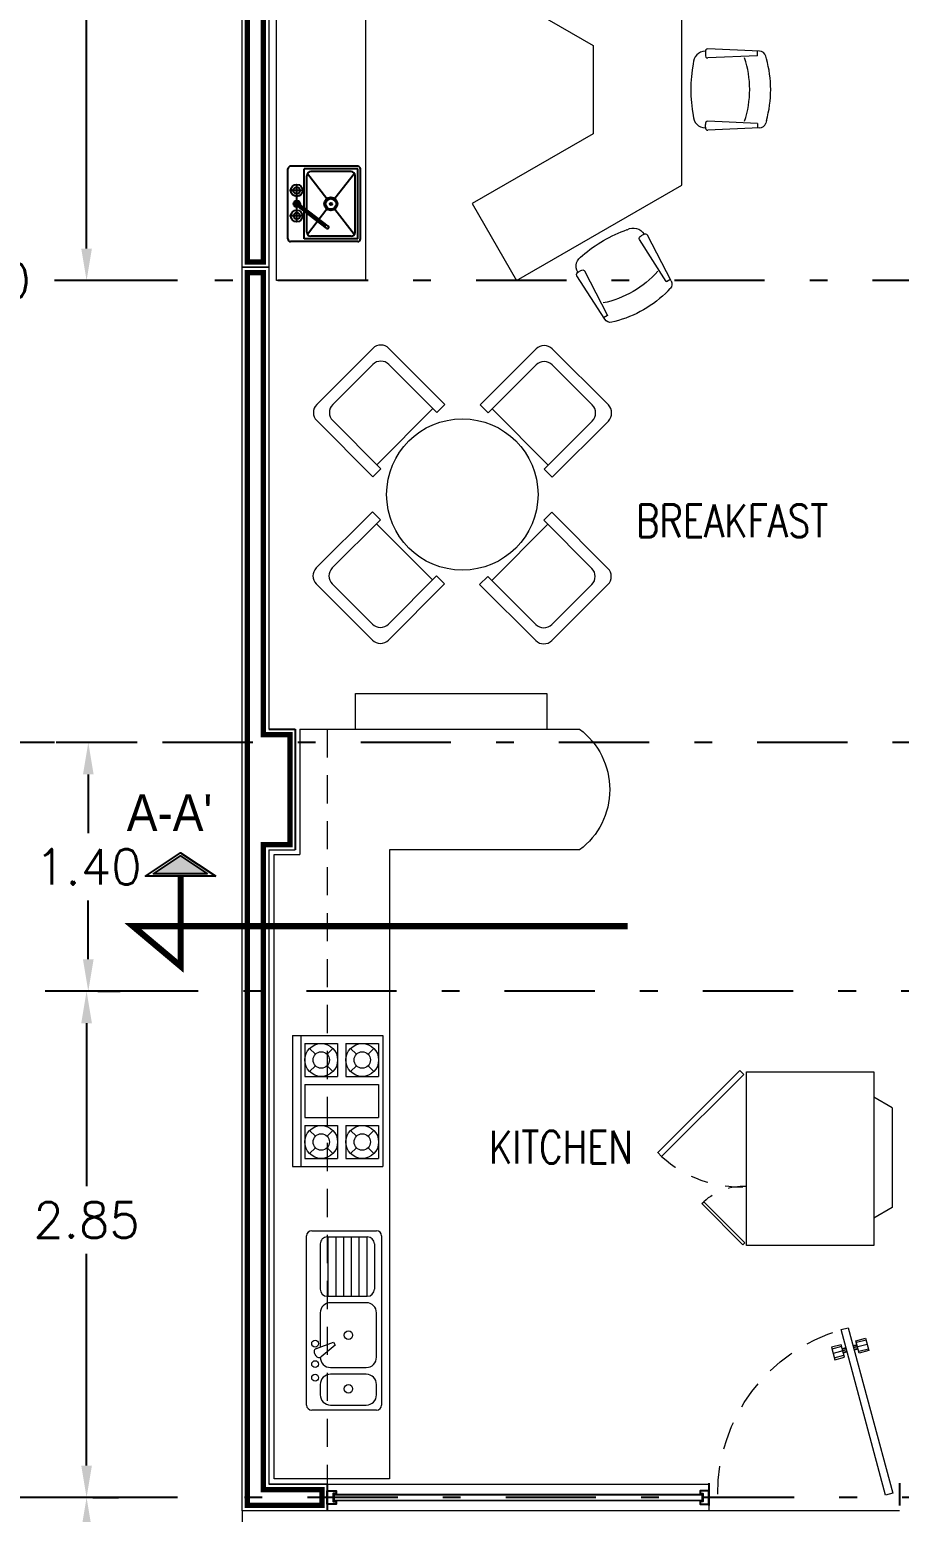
# Model space of a CAD drawing. Header units: millimetres. Extents: x 246.6 to 325.5, y -2 to 41.7.
# Drawn here: x 253.2 to 258.09, y 20.89 to 29.24 of the extents above; entities that cross this region are included whole.
import ezdxf

# ---------------------------------------------------------------- set-up
doc = ezdxf.new("R2010")
doc.units = ezdxf.units.MM
doc.header["$LTSCALE"] = 0.05
doc.header["$PDMODE"] = 35
for name, pattern in [('DASHDOT', [25.4, 12.7, -6.35, 0, -6.35]), ('DASHED', [19.05, 12.7, -6.35]), ('DASHED2', [9.525, 6.35, -3.175])]:
    doc.linetypes.add(name, pattern=pattern)
for name, color, linetype in [('Aluminio', 254, 'Continuous'), ('Cancel_1', 163, 'Continuous'), ('EJES', 1, 'DASHDOT'), ('LINEAS', 9, 'Continuous'), ('muro', 7, 'Continuous')]:
    doc.layers.add(name, color=color, linetype=linetype)
for name, color, linetype, lineweight in [('CORTES', 4, 'Continuous', 18), ('MUEBLES', 175, 'Continuous', 13), ('MUROS', 7, 'Continuous', 18), ('PUERTAS', 175, 'Continuous', 9), ('VOLADOS', 6, 'DASHED2', 15)]:
    doc.layers.add(name, color=color, linetype=linetype, lineweight=lineweight)
doc.styles.add('ROMANS', font='romans.shx', dxfattribs={"height": 0.2})
doc.styles.get("Standard").update_dxf_attribs({"font": 'arial.ttf'})
doc.dimstyles.get("Standard").update_dxf_attribs({"dimtxt": 0.2, "dimasz": 0.18, "dimexe": 0.18, "dimexo": 0.0625, "dimgap": 0.09, "dimtad": 0, "dimtih": 1, "dimtoh": 1, "dimzin": 0, "dimdsep": 46, "dimtxsty": 'ROMANS', "dimcen": 0.09, "dimclrd": 3, "dimclrt": 256, "dimadec": 0, "dimazin": 0, "dimtfac": 1, "dimtofl": 0, "dimtmove": 0, "dimatfit": 3, "dimfxl": 0, "dimtolj": 1, "dimtzin": 0, "dimarcsym": 0})

# ---------------------------------------------------------------- blocks, each defined once
blk = doc.blocks.new('*D30')
at = {"color": 0, "lineweight": -2, "transparency": 16777216}
for p, q in [((254.0316, 34.9726), (252.6391, 34.9726)), ((254.0316, 20.9726), (252.6391, 20.9726))]:
    blk.add_line(p, q, dxfattribs=at)
at = {"color": 3, "lineweight": -2, "transparency": 16777216}
for p, q in [((252.8191, 34.7926), (252.8191, 28.0126)), ((252.8191, 21.1526), (252.8191, 27.6326))]:
    blk.add_line(p, q, dxfattribs=at)
at = {"color": 3, "transparency": 16777216}
for points in [[(252.7891, 34.7926), (252.8491, 34.7926), (252.8191, 34.9726)], [(252.7891, 21.1526), (252.8491, 21.1526), (252.8191, 20.9726)]]:
    blk.add_solid(points, dxfattribs=at)
at = {"layer": 'DEFPOINTS', "color": 0, "transparency": 16777216}
for p in [(252.8191, 34.9726), (254.0941, 34.9726), (254.0941, 20.9726)]:
    blk.add_point(p, dxfattribs=at)
at = {"transparency": 16777216, "insert": (252.8191, 27.8226), "char_height": 0.2, "attachment_point": 5, "style": 'ROMANS'}
blk.add_mtext('\\A1;14.00', dxfattribs=at)
blk = doc.blocks.new('*D31')
at = {"color": 0, "lineweight": -2, "transparency": 16777216}
for p, q in [((254.0316, 23.8226), (253.3391, 23.8226)), ((254.0316, 20.9726), (253.3391, 20.9726))]:
    blk.add_line(p, q, dxfattribs=at)
at = {"color": 3, "lineweight": -2, "transparency": 16777216}
for p, q in [((253.5191, 23.6426), (253.5191, 22.7247)), ((253.5191, 21.1526), (253.5191, 22.3447))]:
    blk.add_line(p, q, dxfattribs=at)
at = {"color": 3, "transparency": 16777216}
for points in [[(253.4891, 23.6426), (253.5491, 23.6426), (253.5191, 23.8226)], [(253.4891, 21.1526), (253.5491, 21.1526), (253.5191, 20.9726)]]:
    blk.add_solid(points, dxfattribs=at)
at = {"layer": 'DEFPOINTS', "color": 0, "transparency": 16777216}
for p in [(253.5191, 23.8226), (254.0941, 23.8226), (254.0941, 20.9726)]:
    blk.add_point(p, dxfattribs=at)
at = {"transparency": 16777216, "insert": (253.5191, 22.5347), "char_height": 0.2, "attachment_point": 5, "style": 'ROMANS'}
blk.add_mtext('\\A1;2.85', dxfattribs=at)
blk = doc.blocks.new('*D32')
at = {"color": 0, "lineweight": -2, "transparency": 16777216}
for p, q in [((254.0316, 33.9726), (253.3391, 33.9726)), ((254.0316, 27.8226), (253.3391, 27.8226))]:
    blk.add_line(p, q, dxfattribs=at)
at = {"color": 3, "lineweight": -2, "transparency": 16777216}
for p, q in [((253.5191, 33.7926), (253.5191, 31.1697)), ((253.5191, 28.0026), (253.5191, 30.7897))]:
    blk.add_line(p, q, dxfattribs=at)
at = {"color": 3, "transparency": 16777216}
for points in [[(253.4891, 33.7926), (253.5491, 33.7926), (253.5191, 33.9726)], [(253.4891, 28.0026), (253.5491, 28.0026), (253.5191, 27.8226)]]:
    blk.add_solid(points, dxfattribs=at)
at = {"layer": 'DEFPOINTS', "color": 0, "transparency": 16777216}
for p in [(253.5191, 33.9726), (254.0941, 33.9726), (254.0941, 27.8226)]:
    blk.add_point(p, dxfattribs=at)
at = {"transparency": 16777216, "insert": (253.5191, 30.9797), "char_height": 0.2, "attachment_point": 5, "style": 'ROMANS'}
blk.add_mtext('\\A1;6.15', dxfattribs=at)
blk = doc.blocks.new('SILLA')
at = {"color": 0, "linetype": 'ByBlock'}
for p, q in [((-0.3391, 0.4957), (-0.2641, 0.4957)), ((-0.3391, -0.0293), (-0.3391, 0.4957)), ((-0.2641, 0.0457), (-0.2641, 0.4957)), ((0.2609, 0.4957), (0.2609, 0.0457)), ((0.2609, 0.4957), (0.3359, 0.4957)), ((0.3359, 0.4957), (0.3359, -0.0293)), ((-0.2641, 0.4582), (0.2609, 0.4582)), ((0.1859, -0.0293), (-0.1891, -0.0293)), ((0.2609, -0.1043), (-0.2641, -0.1043))]:
    blk.add_line(p, q, dxfattribs=at)
for centre, start, end in [((-0.1891, 0.0457), 180, 270), ((0.1859, 0.0457), 270, 0), ((-0.2641, -0.0293), 180, 270), ((0.2609, -0.0293), 270, 0)]:
    blk.add_arc(centre, 0.075, start, end, dxfattribs=at)
blk = doc.blocks.new('mesa de 4')
blk.add_circle((0.6076, 0.5465), 0.31)
at = {"xscale": 0.6191101084181166, "yscale": 0.6191101084181166, "zscale": 0.6191101084181166}
for p, rotation in [((0.1711, 0.9834), 225), ((1.0444, 0.9831), 135), ((0.1708, 0.11), 315), ((1.0441, 0.1097), 45)]:
    blk.add_blockref('SILLA', p, dxfattribs=dict(at, rotation=rotation))
blk = doc.blocks.new('ESTUFA_5')
for p, q in [((-0.4364, -0.025), (-0.4364, -0.625)), ((0.4364, -0.025), (-0.4364, -0.025)), ((0.4364, -0.0795), (-0.4364, -0.0795)), ((0.4364, -0.025), (0.4364, -0.625)), ((-0.3818, -0.1068), (-0.3818, -0.325)), ((-0.1636, -0.1068), (-0.3818, -0.1068)), ((-0.3499, -0.1388), (-0.3113, -0.1773)), ((-0.1956, -0.1388), (-0.2342, -0.1773)), ((-0.1636, -0.1068), (-0.1636, -0.325)), ((-0.1091, -0.1068), (-0.1091, -0.5977)), ((0.1091, -0.1068), (-0.1091, -0.1068)), ((0.1091, -0.1068), (0.1091, -0.5977)), ((0.3818, -0.1068), (0.1636, -0.1068)), ((0.1636, -0.1068), (0.1636, -0.325)), ((0.1956, -0.1388), (0.2342, -0.1773)), ((0.3499, -0.1388), (0.3113, -0.1773)), ((0.3818, -0.1068), (0.3818, -0.325)), ((-0.3113, -0.2545), (-0.3499, -0.293)), ((-0.2342, -0.2545), (-0.1956, -0.293)), ((0.2342, -0.2545), (0.1956, -0.293)), ((0.3113, -0.2545), (0.3499, -0.293)), ((-0.1636, -0.325), (-0.3818, -0.325)), ((-0.1636, -0.3795), (-0.3818, -0.3795)), ((-0.3818, -0.3795), (-0.3818, -0.5977)), ((-0.1636, -0.3795), (-0.1636, -0.5977)), ((0.3818, -0.325), (0.1636, -0.325)), ((0.3818, -0.3795), (0.1636, -0.3795)), ((0.1636, -0.3795), (0.1636, -0.5977)), ((0.3818, -0.3795), (0.3818, -0.5977)), ((-0.3499, -0.4115), (-0.3113, -0.4501)), ((-0.1956, -0.4115), (-0.2342, -0.4501)), ((0.1956, -0.4115), (0.2342, -0.4501)), ((0.3499, -0.4115), (0.3113, -0.4501)), ((-0.3113, -0.5272), (-0.3499, -0.5658)), ((-0.2342, -0.5272), (-0.1956, -0.5658)), ((0.2342, -0.5272), (0.1956, -0.5658)), ((0.3113, -0.5272), (0.3499, -0.5658)), ((0.4364, -0.625), (-0.4364, -0.625)), ((-0.1636, -0.5977), (-0.3818, -0.5977)), ((0.1091, -0.5977), (-0.1091, -0.5977)), ((0.3818, -0.5977), (0.1636, -0.5977))]:
    blk.add_line(p, q)
for centre, radius in [((-0.2727, -0.2159), 0.1091), ((-0.2727, -0.2159), 0.0545), ((0.2727, -0.2159), 0.1091), ((0.2727, -0.2159), 0.0545), ((-0.2727, -0.4886), 0.1091), ((0.2727, -0.4886), 0.1091), ((-0.2727, -0.4886), 0.0545), ((0.2727, -0.4886), 0.0545)]:
    blk.add_circle(centre, radius)
blk = doc.blocks.new('*D73')
at = {"layer": 'DEFPOINTS', "color": 0, "transparency": 16777216}
for p in [(253.5287, 25.2226), (253.8656, 25.2226), (253.5191, 23.8226)]:
    blk.add_point(p, dxfattribs=at)
at = {"layer": 'MUROS', "color": 0, "lineweight": -2, "transparency": 16777216}
for p, q in [((253.8031, 25.2226), (253.3487, 25.2226)), ((253.5816, 23.8226), (253.7087, 23.8226))]:
    blk.add_line(p, q, dxfattribs=at)
at = {"layer": 'MUROS', "color": 3, "lineweight": -2, "transparency": 16777216}
for p, q in [((253.5287, 25.0426), (253.5287, 24.7126)), ((253.5287, 24.0026), (253.5287, 24.3326))]:
    blk.add_line(p, q, dxfattribs=at)
at = {"layer": 'MUROS', "color": 3, "transparency": 16777216}
for points in [[(253.4987, 25.0426), (253.5587, 25.0426), (253.5287, 25.2226)], [(253.4987, 24.0026), (253.5587, 24.0026), (253.5287, 23.8226)]]:
    blk.add_solid(points, dxfattribs=at)
at = {"layer": 'MUROS', "transparency": 16777216, "insert": (253.5287, 24.5226), "char_height": 0.2, "attachment_point": 5, "style": 'ROMANS'}
blk.add_mtext('\\A1;1.40', dxfattribs=at)
blk = doc.blocks.new('Puerta_86 cm')
at = {"layer": 'LINEAS'}
for p, q in [((-237.9472, 215.2072), (-237.9472, 215.1072)), ((-237.0872, 215.2072), (-237.0872, 215.1072))]:
    blk.add_line(p, q, dxfattribs=at)
at = {"layer": 'PUERTAS'}
for p, q in [((-237.802, 215.834), (-237.7413, 215.8177)), ((-237.7088, 215.809), (-237.6481, 215.7927))]:
    blk.add_line(p, q, dxfattribs=at)
for points in [[(-237.6843, 215.9005), (-237.7168, 215.9092), (-237.9171, 215.1616), (-237.8846, 215.1529)], [(-237.7511, 215.8505), (-237.7945, 215.8621), (-237.8096, 215.8058), (-237.7662, 215.7942)], [(-237.6839, 215.8325), (-237.6406, 215.8209), (-237.6557, 215.7646), (-237.699, 215.7762)]]:
    blk.add_lwpolyline(points, close=True, dxfattribs=at)
for points in [[(-237.7968, 215.8534), (-237.7535, 215.8418)], [(-237.7569, 215.8291), (-237.7395, 215.8245)], [(-237.7562, 215.8318), (-237.7388, 215.8271)], [(-237.6863, 215.8238), (-237.6429, 215.8122)], [(-237.7639, 215.8029), (-237.8073, 215.8145)], [(-237.7612, 215.813), (-237.7439, 215.8083)], [(-237.7605, 215.8156), (-237.7432, 215.8109)], [(-237.7113, 215.7996), (-237.694, 215.795)], [(-237.7106, 215.8022), (-237.6933, 215.7976)], [(-237.707, 215.8158), (-237.6897, 215.8111)], [(-237.7063, 215.8184), (-237.689, 215.8137)], [(-237.6533, 215.7733), (-237.6967, 215.7849)]]:
    blk.add_lwpolyline(points, dxfattribs=at)
at = {"layer": 'PUERTAS', "linetype": 'DASHED', "ltscale": 0.2}
blk.add_arc((-237.9009, 215.1572), 0.774, 0, 73.75379, dxfattribs=at)
blk = doc.blocks.new('SILLA-2')
for p, q in [((0.0263, 0.193), (0.0313, 0.21)), ((0.0694, 0.2399), (0.3924, 0.2542)), ((0.0819, 0.2127), (0.0819, 0.2376)), ((0.0829, 0.2116), (0.3924, 0.1979)), ((0.4083, 0.2343), (0.4083, 0.2179)), ((0.0263, -0.193), (0.0313, -0.21)), ((0.0694, -0.2399), (0.3924, -0.2542)), ((0.0819, -0.2127), (0.0819, -0.2415)), ((0.0829, -0.2116), (0.3924, -0.1979)), ((0.4083, -0.2343), (0.4083, -0.2179))]:
    blk.add_line(p, q)
for centre, radius, start, end in [((0.7211, 0), 0.7211, 164.47479, 195.52521), ((0.0713, 0.1983), 0.0417, 92.54039, 163.58008), ((0.083, 0.2127), 0.00104, 180, 267.45961), ((0.758, -0.0001), 0.6267, 161.58125, 198.41875), ((0.3929, 0.2383), 0.016, 345.48465, 91.82916), ((0.3929, 0.2139), 0.016, 268.17084, 14.51535), ((0.4078, 0.1626), 0.0769, 359.64558, 89.28424), ((-0.3734, 0), 0.8734, 349.29948, 10.70052), ((0.4078, -0.1626), 0.0769, 270.71576, 0.35442), ((0.0713, -0.1983), 0.0417, 196.41992, 267.45961), ((0.083, -0.2127), 0.00104, 92.54039, 180), ((0.3929, -0.2139), 0.016, 345.48465, 91.82916), ((0.3929, -0.2383), 0.016, 268.17084, 14.51535)]:
    blk.add_arc(centre, radius, start, end)
blk = doc.blocks.new('zinc')
for p, q in [((-0.282, 0.062), (-0.282, 0.562)), ((-0.262, 0.582), (0.259, 0.582)), ((-0.091, 0.461), (-0.091, 0.571)), ((0.099, 0.461), (0.099, 0.571)), ((0.279, 0.062), (0.279, 0.562)), ((-0.262, 0.062), (-0.262, 0.462)), ((-0.262, 0.462), (0.259, 0.462)), ((-0.212, 0.442), (0.209, 0.442)), ((-0.183, 0.294), (-0.014, 0.516)), ((-0.168, 0.296), (-0.008, 0.506)), ((-0.167, 0.282), (0.002, 0.503)), ((-0.135, 0.516), (0.144, 0.516)), ((0.259, 0.062), (0.259, 0.462)), ((-0.242, 0.112), (-0.242, 0.412)), ((-0.04, 0.292), (-0.229, 0.437)), ((0.226, 0.437), (0.038, 0.292)), ((0.239, 0.112), (0.239, 0.412)), ((-0.04, 0.232), (-0.229, 0.087)), ((-0.183, 0.294), (-0.183, 0.294)), ((-0.167, 0.282), (-0.167, 0.282)), ((0.226, 0.087), (0.038, 0.232)), ((-0.262, 0.062), (0.259, 0.062)), ((-0.262, 0.042), (0.259, 0.042)), ((-0.212, 0.082), (0.209, 0.082))]:
    blk.add_line(p, q)
for centre, radius in [((-0.091, 0.516), 0.044), ((0.099, 0.516), 0.0446), ((-0.091, 0.516), 0.0242), ((-0.001, 0.516), 0.0243), ((-0.001, 0.516), 0.0133), ((0.099, 0.516), 0.0249), ((-0.001, 0.262), 0.0491), ((-0.001, 0.262), 0.0391), ((-0.001, 0.262), 0.00907)]:
    blk.add_circle(centre, radius)
for centre, radius, start, end in [((-0.262, 0.562), 0.02, 90, 180), ((0.259, 0.562), 0.02, 360, 90), ((-0.212, 0.412), 0.03, 90, 180), ((0.209, 0.412), 0.03, 0, 90), ((-0.175, 0.288), 0.0102, 145.7266, 319.7018), ((-0.212, 0.112), 0.03, 180, 270), ((0.209, 0.112), 0.03, 270, 0), ((-0.262, 0.062), 0.02, 180, 270), ((0.259, 0.062), 0.02, 270, 0)]:
    blk.add_arc(centre, radius, start, end)
blk = doc.blocks.new('*D81')
at = {"color": 0, "lineweight": -2, "transparency": 16777216}
for p, q in [((253.5537, 20.9726), (253.6991, 20.9726)), ((253.4566, 19.2226), (253.3391, 19.2226))]:
    blk.add_line(p, q, dxfattribs=at)
at = {"color": 3, "lineweight": -2, "transparency": 16777216}
for p, q in [((253.5191, 20.7926), (253.5191, 20.2876)), ((253.5191, 19.4026), (253.5191, 19.9076))]:
    blk.add_line(p, q, dxfattribs=at)
at = {"color": 3, "transparency": 16777216}
for points in [[(253.4891, 20.7926), (253.5491, 20.7926), (253.5191, 20.9726)], [(253.4891, 19.4026), (253.5491, 19.4026), (253.5191, 19.2226)]]:
    blk.add_solid(points, dxfattribs=at)
at = {"layer": 'DEFPOINTS', "color": 0, "transparency": 16777216}
for p in [(253.4912, 20.9726), (253.5191, 19.2226), (253.5191, 19.2226)]:
    blk.add_point(p, dxfattribs=at)
at = {"transparency": 16777216, "insert": (253.5191, 20.0976), "char_height": 0.2, "attachment_point": 5, "style": 'ROMANS'}
blk.add_mtext('\\A1;1.75', dxfattribs=at)
blk = doc.blocks.new('zin2')
for p, q in [((-0.011, 0.025), (-0.011, 0.481)), ((0.025, 0.517), (1.215, 0.517)), ((0.169, 0.421), (0.097, 0.421)), ((0.388, 0.461), (0.371, 0.451)), ((0.422, 0.448), (0.468, 0.327)), ((0.673, 0.421), (0.432, 0.421)), ((1.158, 0.421), (0.84, 0.421)), ((1.251, 0.481), (1.251, 0.025)), ((0.025, 0.349), (0.025, 0.097)), ((0.241, 0.097), (0.241, 0.349)), ((0.289, 0.349), (0.289, 0.097)), ((0.447, 0.315), (0.365, 0.415)), ((0.468, 0.327), (0.447, 0.315)), ((0.745, 0.097), (0.745, 0.349)), ((0.79, 0.371), (0.79, 0.09)), ((1.208, 0.367), (0.79, 0.367)), ((1.208, 0.371), (1.208, 0.09)), ((1.208, 0.312), (0.79, 0.312)), ((1.208, 0.258), (0.79, 0.258)), ((1.208, 0.203), (0.79, 0.203)), ((1.208, 0.149), (0.79, 0.149)), ((0.097, 0.025), (0.169, 0.025)), ((0.361, 0.025), (0.673, 0.025)), ((1.208, 0.094), (0.79, 0.094)), ((1.158, 0.04), (0.84, 0.04)), ((1.215, -0.011), (0.025, -0.011))]:
    blk.add_line(p, q)
for centre, radius in [((0.217, 0.457), 0.024), ((0.313, 0.457), 0.024), ((0.457, 0.457), 0.024), ((0.139, 0.223), 0.03), ((0.517, 0.223), 0.03)]:
    blk.add_circle(centre, radius)
for centre, radius, start, end in [((0.025, 0.481), 0.036, 90, 180), ((0.097, 0.349), 0.072, 90, 180), ((0.169, 0.349), 0.072, 0, 90), ((0.361, 0.349), 0.072, 90, 180), ((0.383, 0.43), 0.024, 120, 219.4623), ((0.4, 0.44), 0.024, 20.5377, 120), ((0.673, 0.349), 0.072, 0, 90), ((0.84, 0.371), 0.05, 90, 180), ((1.158, 0.371), 0.05, 360, 90), ((1.215, 0.481), 0.036, 0, 90), ((0.025, 0.025), 0.036, 180, 270), ((0.097, 0.097), 0.072, 180, 270), ((0.169, 0.097), 0.072, 270, 0), ((0.361, 0.097), 0.072, 180, 270), ((0.673, 0.097), 0.072, 270, 0), ((0.84, 0.09), 0.05, 180, 270), ((1.158, 0.09), 0.05, 270, 360), ((1.215, 0.025), 0.036, 270, 0)]:
    blk.add_arc(centre, radius, start, end)

msp = doc.modelspace()

# ---------------------------------------------------------------- hatches: boundary and pattern name
at = {"layer": 'MUROS'}
msp.add_hatch(color=7, dxfattribs=at).paths.add_polyline_path([(254.2004, 24.4839), (253.8966, 24.4839), (254.0485, 24.5852)])

# ---------------------------------------------------------------- linework, layer by layer
msp.add_lwpolyline([(254.2467, 24.4699), (253.8504, 24.4699), (254.0485, 24.602)], close=True)
at = {"color": 7}
msp.add_lwpolyline([(254.2004, 24.4839), (253.8966, 24.4839), (254.0485, 24.5852)], close=True, dxfattribs=at)
at = {"layer": 'Aluminio'}
for points in [[(254.8741, 21.0106), (254.924, 21.0106), (254.924, 20.9956), (254.9073, 20.9956), (254.9073, 20.9506), (254.924, 20.9506), (254.924, 20.9356), (254.8741, 20.9356)], [(257.0219, 21.0096), (256.972, 21.0096), (256.972, 20.9946), (256.9887, 20.9946), (256.9887, 20.9496), (256.972, 20.9496), (256.972, 20.9346), (257.0219, 20.9346)]]:
    msp.add_lwpolyline(points, close=True, dxfattribs=at)
at = {"layer": 'Cancel_1'}
msp.add_line((254.8741, 21.0476), (254.8741, 20.8986), dxfattribs=at)
msp.add_lwpolyline([(254.9123, 20.9906), (256.9837, 20.9896), (256.9837, 20.9546), (254.9123, 20.9556)], close=True, dxfattribs=at)
at = {"layer": 'CORTES', "linetype": 'DASHDOT', "ltscale": 0.5, "const_width": 0.035}
msp.add_lwpolyline([(256.5647, 24.1884), (253.7804, 24.1884), (254.0485, 23.9634), (254.0485, 24.4699)], dxfattribs=at)
at = {"layer": 'EJES', "ltscale": 0.8}
for p, q in [((264.0316, 27.8226), (254.1691, 27.8226)), ((264.4981, 25.2226), (252.2763, 25.2226)), ((265.3081, 23.8226), (253.1381, 23.8226)), ((265.3142, 20.9726), (254.1691, 20.9726))]:
    msp.add_line(p, q, dxfattribs=at)
at = {"layer": 'MUEBLES'}
for p, q in [((255.032, 25.2976), (255.032, 25.4976)), ((255.032, 25.4976), (256.1091, 25.4976)), ((256.1091, 25.4976), (256.1091, 25.2976)), ((254.7197, 25.2976), (254.7197, 24.5913)), ((257.1966, 23.3768), (256.7334, 22.9136)), ((257.2186, 23.3548), (257.1966, 23.3768)), ((256.756, 22.8921), (257.2186, 23.3548)), ((258.054, 23.1655), (257.9509, 23.2269)), ((258.054, 23.1655), (258.054, 22.6061)), ((256.734, 22.9142), (256.756, 22.8921)), ((257.2139, 22.3957), (256.9824, 22.6272)), ((256.9826, 22.627), (256.9936, 22.638)), ((256.9936, 22.638), (257.225, 22.4067)), ((258.054, 22.6061), (257.9509, 22.5447)), ((257.2139, 22.3957), (257.225, 22.4067))]:
    msp.add_line(p, q, dxfattribs=at)
for points in [[(255.0889, 29.9726), (255.0889, 27.8226), (254.5889, 27.8226), (254.5889, 29.9726)], [(255.6889, 28.2556), (255.9389, 27.8226), (256.8698, 28.3601), (256.8698, 29.4351), (255.9389, 29.9726), (255.6889, 29.5396), (256.3698, 29.1464), (256.3698, 28.6488)], [(257.2337, 23.3682), (257.9509, 23.3682), (257.9509, 22.3922), (257.2337, 22.3922)]]:
    msp.add_lwpolyline(points, close=True, dxfattribs=at)
msp.add_lwpolyline([(254.7197, 25.2976), (256.2941, 25.2976, -0.5), (256.2941, 24.6176), (255.2241, 24.6176), (255.2241, 21.0776), (254.5741, 21.0776), (254.5741, 24.5913), (254.7197, 24.5913)], format="xyb", dxfattribs=at)
at = {"layer": 'MUEBLES', "linetype": 'DASHED2', "ltscale": 0.2}
for centre, radius, start, end in [((257.1966, 23.3768), 0.655, 227.72435, 273.0369), ((257.2139, 22.3957), 0.3275, 86.9631, 132.27565)]:
    msp.add_arc(centre, radius, start, end, dxfattribs=at)
at = {"layer": 'muro'}
for p, q in [((254.5441, 25.2976), (254.6941, 25.2976)), ((254.6941, 25.2976), (254.6941, 24.6176))]:
    msp.add_line(p, q, dxfattribs=at)
at = {"layer": 'MUROS', "ltscale": 0.5}
msp.add_line((254.5441, 24.6176), (254.6941, 24.6176), dxfattribs=at)
at = {"layer": 'MUROS'}
for p, q in [((254.8741, 21.0476), (254.5441, 21.0476)), ((254.8741, 21.0486), (254.8741, 20.8986)), ((254.8741, 20.8986), (254.8741, 21.0486)), ((254.8741, 21.0481), (254.8741, 20.8981)), ((257.0219, 21.0476), (257.0219, 20.8976)), ((258.0941, 20.8976), (254.3941, 20.8976))]:
    msp.add_line(p, q, dxfattribs=at)
for points in [[(254.5441, 33.8976), (254.5441, 27.8976), (254.3941, 27.8976), (254.3941, 35.0476), (254.5441, 35.0476)], [(254.5441, 24.6176), (254.5441, 21.0476), (254.8741, 21.0476), (254.8741, 20.8986), (254.3941, 20.8986), (254.3941, 27.8976), (254.5441, 27.8976), (254.5441, 25.2976)]]:
    msp.add_lwpolyline(points, dxfattribs=at)
at = {"layer": 'MUROS', "const_width": 0.03}
for points in [[(254.5141, 33.9276), (254.5141, 27.9276), (254.4241, 27.9276), (254.4241, 35.0176), (254.6641, 35.0176), (254.6641, 33.9276), (254.5141, 33.9276)], [(254.5141, 24.6476), (254.5141, 21.0176), (254.8441, 21.0176), (254.8441, 20.9286), (254.4241, 20.9286), (254.4241, 27.8676), (254.5141, 27.8676), (254.5141, 25.2676)], [(254.4991, 24.6476), (254.6641, 24.6476), (254.6641, 25.2676), (254.4991, 25.2676)]]:
    msp.add_lwpolyline(points, dxfattribs=at)
at = {"layer": 'MUROS'}
msp.add_lwpolyline([(254.8741, 21.0476), (257.0219, 21.0476), (257.0219, 20.8976), (254.8741, 20.8981)], close=True, dxfattribs=at)
at = {"layer": 'VOLADOS', "ltscale": 0.5}
msp.add_line((254.8741, 25.2976), (254.8741, 21.0476), dxfattribs=at)
at = {"layer": 'VOLADOS', "ltscale": 0.7}
msp.add_line((254.3941, 20.8976), (254.3941, 20.1476), dxfattribs=at)

# ---------------------------------------------------------------- block references
at = {"xscale": -1.246715722843036, "yscale": 1.246715722843036, "zscale": 1.246715722843036}
msp.add_blockref('Puerta_86 cm', (-38.5584, -247.2488), dxfattribs=at)
at = {"layer": 'LINEAS', "xscale": 0.7560000000000002, "yscale": 0.7560000000000002, "zscale": 0.7560000000000002, "rotation": 90}
msp.add_blockref('zinc', (255.0922, 28.2551), dxfattribs=at)
at = {"layer": 'MUEBLES'}
for name, p, xscale, yscale, zscale, rotation in [('SILLA-2', (257.3698, 28.8976), 0.9, 0.9, 0.9, 180), ('SILLA-2', (256.6543, 27.6584), -0.9000000000000001, 0.9000000000000001, 0.9000000000000001, 300.0000000000001), ('ESTUFA_5', (254.6571, 23.2048), 0.8464500000000009, 0.8464500000000009, 0.8464500000000009, 89.99999999999999), ('zin2', (255.1711, 21.4735), 0.8, 0.8, 0.8, 90)]:
    msp.add_blockref(name, p, dxfattribs=dict(at, xscale=xscale, yscale=yscale, zscale=zscale, rotation=rotation))
at = {"layer": 'MUEBLES', "xscale": 1.374361676036465, "yscale": 1.374361676036465, "zscale": 1.374361676036465}
msp.add_blockref('mesa de 4', (254.799, 25.8675), dxfattribs=at)

# ---------------------------------------------------------------- texts
at = {"layer": 'LINEAS', "color": 7, "width": 0.9}
msp.add_text("A-A'", height=0.20589, dxfattribs=at).set_placement((253.7455, 24.7249))
at = {"layer": 'MUROS', "style": 'ROMANS', "width": 0.8}
for s, p in [('BREAKFAST', (256.6117, 26.3791)), ('KITCHEN', (255.7837, 22.8531))]:
    msp.add_text(s, height=0.18342, dxfattribs=at).set_placement(p)

# ---------------------------------------------------------------- dimensions: what is measured, and where the dimension line sits
for base, p1, p2, picture, middle in [((252.8191, 34.9726), (254.0941, 20.9726), (254.0941, 34.9726), '*D30', (252.8191, 27.8226)), ((253.5191, 33.9726), (254.0941, 27.8226), (254.0941, 33.9726), '*D32', (253.5191, 30.9797)), ((253.5191, 23.8226), (254.0941, 20.9726), (254.0941, 23.8226), '*D31', (253.5191, 22.5347))]:
    dim = msp.add_linear_dim(base=base, p1=p1, p2=p2, angle=90, dimstyle='Standard')
    dim.commit()
    dim.dimension.update_dxf_attribs({"geometry": picture, "text_midpoint": middle, "dimtype": 160})
dim = msp.add_linear_dim(base=(253.5191, 19.2226), p1=(253.4912, 20.9726), p2=(253.5191, 19.2226), angle=90, dimstyle='Standard')
dim.commit()
dim.dimension.update_dxf_attribs({"geometry": '*D81', "text_midpoint": (253.5191, 20.0976)})
at = {"layer": 'MUROS'}
dim = msp.add_linear_dim(base=(253.5287, 25.2226), p1=(253.5191, 23.8226), p2=(253.8656, 25.2226), angle=90, dimstyle='Standard', dxfattribs=at)
dim.commit()
dim.dimension.update_dxf_attribs({"geometry": '*D73', "text_midpoint": (253.5287, 24.5226)})

doc.saveas('drawing.dxf')
